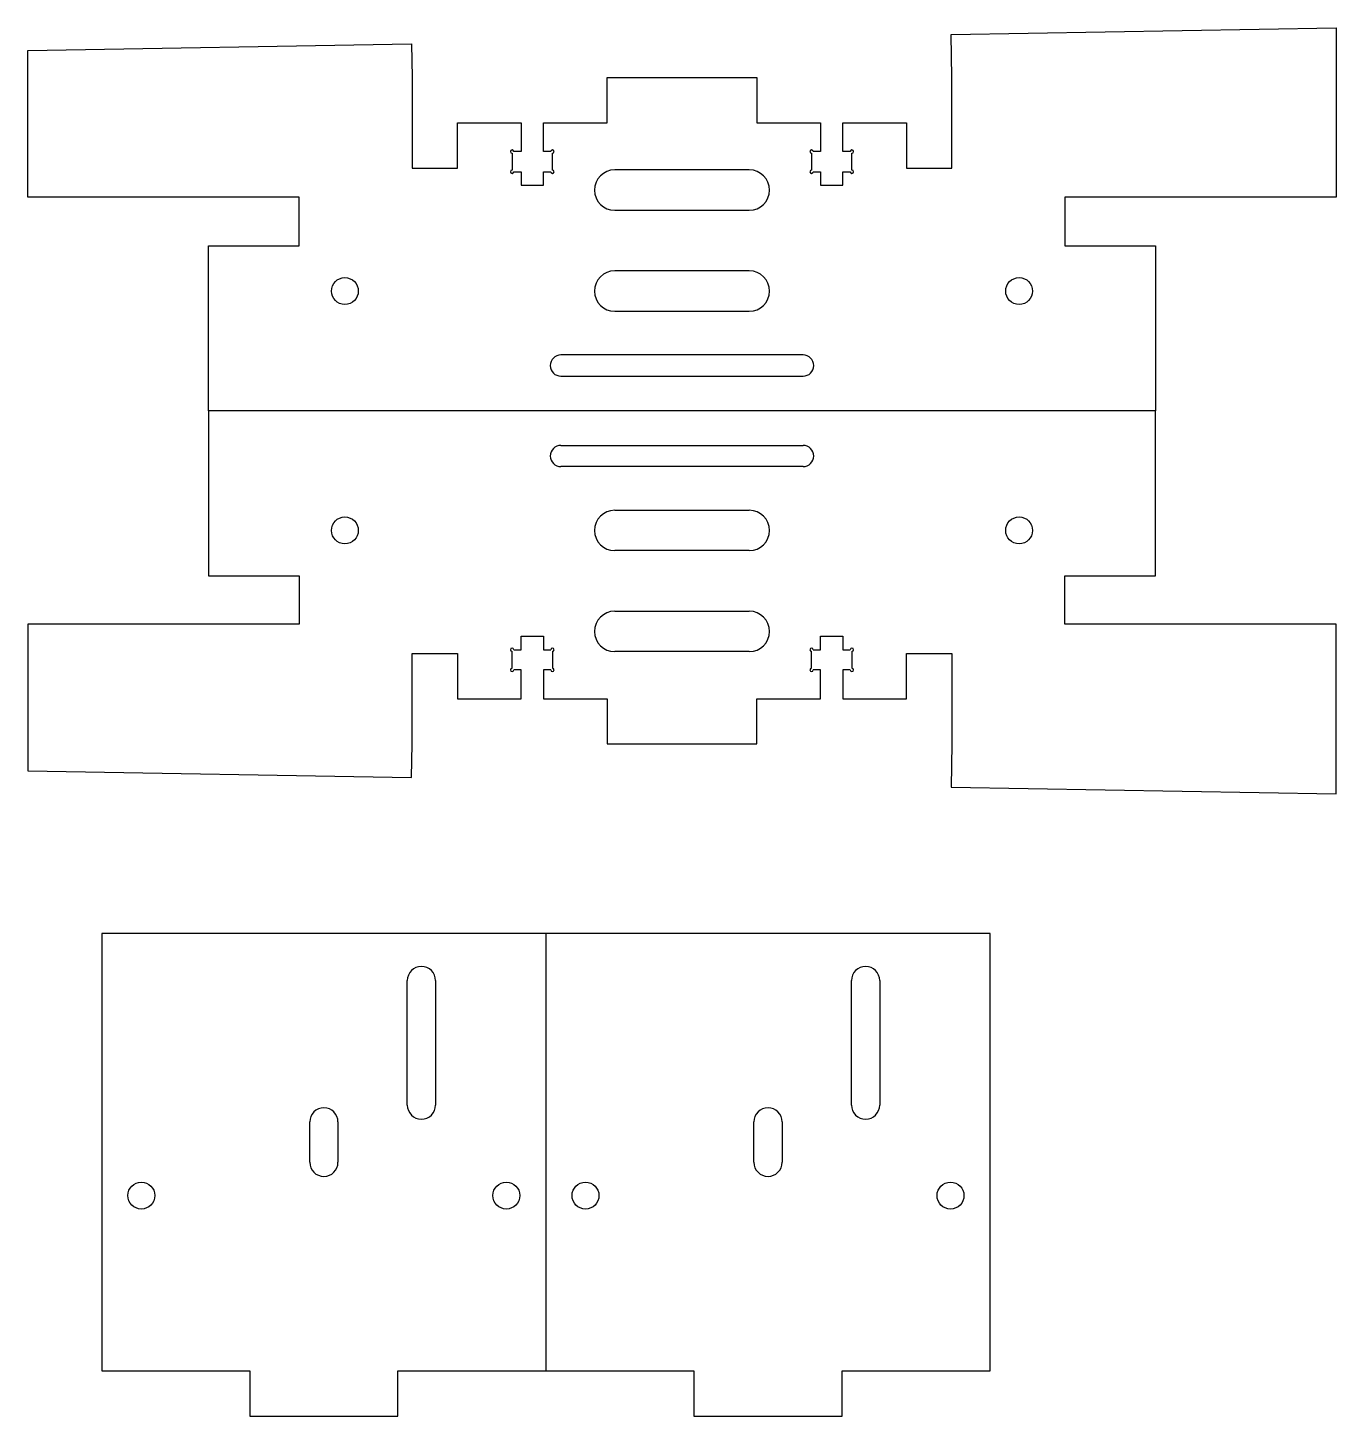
# Model space of a CAD drawing. Header units: millimetres. Extents: x 50 to 244, y -296 to -90.
import ezdxf

# ---------------------------------------------------------------- set-up
doc = ezdxf.new("R2010")
doc.units = ezdxf.units.MM
doc.layers.get('0').update_dxf_attribs({"lineweight": 25, "true_color": 0xffffff})

msp = doc.modelspace()

# ---------------------------------------------------------------- linework, layer by layer
for p, q in [((187.21, -90.61), (244.44, -89.61)), ((187.32, -97), (187.21, -90.61)), ((244.44, -89.61), (244.44, -114.78)), ((50, -93), (107.03, -92)), ((107.03, -92), (107.12, -97)), ((50, -114.78), (50, -93)), ((107.12, -97), (107.12, -110.44)), ((136.09, -103.72), (136.09, -97)), ((136.09, -97), (158.35, -97)), ((158.35, -97), (158.35, -103.72)), ((187.32, -110.44), (187.32, -97)), ((113.84, -110.44), (113.84, -103.72)), ((113.84, -103.72), (123.32, -103.72)), ((123.32, -103.72), (123.32, -108)), ((126.62, -108), (126.62, -103.72)), ((126.62, -103.72), (136.09, -103.72)), ((158.35, -103.72), (167.82, -103.72)), ((167.82, -103.72), (167.82, -108)), ((171.12, -108), (171.12, -103.72)), ((171.12, -103.72), (180.6, -103.72)), ((180.6, -103.72), (180.6, -110.44)), ((121.97, -108.25), (121.97, -110.75)), ((123.32, -108), (122.22, -108)), ((127.72, -108), (126.62, -108)), ((127.97, -110.75), (127.97, -108.25)), ((166.47, -108.25), (166.47, -110.75)), ((167.82, -108), (166.72, -108)), ((172.22, -108), (171.12, -108)), ((172.47, -110.75), (172.47, -108.25)), ((107.12, -110.44), (113.84, -110.44)), ((122.22, -111), (123.32, -111)), ((123.32, -111), (123.32, -113)), ((126.62, -113), (126.62, -111)), ((126.62, -111), (127.72, -111)), ((157.22, -110.72), (137.22, -110.72)), ((166.72, -111), (167.82, -111)), ((167.82, -111), (167.82, -113)), ((171.12, -113), (171.12, -111)), ((171.12, -111), (172.22, -111)), ((180.6, -110.44), (187.32, -110.44)), ((123.32, -113), (126.62, -113)), ((167.82, -113), (171.12, -113)), ((90.32, -114.78), (50, -114.78)), ((90.32, -122), (90.32, -114.78)), ((244.44, -114.78), (204.12, -114.78)), ((204.12, -114.78), (204.12, -122)), ((137.22, -116.72), (157.22, -116.72)), ((76.88, -146.5), (76.88, -122)), ((76.88, -122), (90.32, -122)), ((204.12, -122), (217.56, -122)), ((217.56, -122), (217.56, -146.5)), ((157.22, -125.72), (137.22, -125.72)), ((137.22, -131.72), (157.22, -131.72)), ((165.22, -138.21), (129.22, -138.21)), ((129.22, -141.36), (165.22, -141.36)), ((217.56, -146.5), (76.88, -146.5)), ((76.88, -146.5), (76.88, -171)), ((217.56, -171), (217.56, -146.5)), ((129.22, -151.65), (165.22, -151.65)), ((165.22, -154.8), (129.22, -154.8)), ((137.22, -161.28), (157.22, -161.28)), ((157.22, -167.28), (137.22, -167.28)), ((76.88, -171), (90.32, -171)), ((90.32, -171), (90.32, -178.22)), ((204.12, -178.22), (204.12, -171)), ((204.12, -171), (217.56, -171)), ((137.22, -176.28), (157.22, -176.28)), ((90.32, -178.22), (50, -178.22)), ((50, -178.22), (50, -200)), ((244.44, -178.22), (204.12, -178.22)), ((244.44, -203.39), (244.44, -178.22)), ((123.32, -182), (123.32, -180)), ((123.32, -180), (126.62, -180)), ((126.62, -180), (126.62, -182)), ((167.82, -182), (167.82, -180)), ((167.82, -180), (171.12, -180)), ((171.12, -180), (171.12, -182)), ((107.12, -196), (107.12, -182.56)), ((107.12, -182.56), (113.84, -182.56)), ((113.84, -182.56), (113.84, -189.28)), ((121.97, -184.75), (121.97, -182.25)), ((122.22, -182), (123.32, -182)), ((126.62, -182), (127.72, -182)), ((127.97, -182.25), (127.97, -184.75)), ((157.22, -182.28), (137.22, -182.28)), ((166.47, -184.75), (166.47, -182.25)), ((166.72, -182), (167.82, -182)), ((171.12, -182), (172.22, -182)), ((172.47, -182.25), (172.47, -184.75)), ((180.6, -189.28), (180.6, -182.56)), ((180.6, -182.56), (187.32, -182.56)), ((187.32, -182.56), (187.32, -196)), ((123.32, -185), (122.22, -185)), ((123.32, -189.28), (123.32, -185)), ((127.72, -185), (126.62, -185)), ((126.62, -185), (126.62, -189.28)), ((167.82, -185), (166.72, -185)), ((167.82, -189.28), (167.82, -185)), ((172.22, -185), (171.12, -185)), ((171.12, -185), (171.12, -189.28)), ((113.84, -189.28), (123.32, -189.28)), ((126.62, -189.28), (136.09, -189.28)), ((136.09, -189.28), (136.09, -196)), ((158.35, -196), (158.35, -189.28)), ((158.35, -189.28), (167.82, -189.28)), ((171.12, -189.28), (180.6, -189.28)), ((107.03, -201), (107.12, -196)), ((136.09, -196), (158.35, -196)), ((187.32, -196), (187.21, -202.39)), ((50, -200), (107.03, -201)), ((187.21, -202.39), (244.44, -203.39)), ((127, -224.14), (61, -224.14)), ((61, -224.14), (61, -289.14)), ((193, -224.14), (127, -224.14)), ((127, -224.14), (127, -289.14)), ((193, -289.14), (193, -224.14)), ((106.4, -249.64), (106.4, -231.14)), ((110.6, -231.14), (110.6, -249.64)), ((172.4, -249.64), (172.4, -231.14)), ((176.6, -231.14), (176.6, -249.64)), ((91.9, -258.14), (91.9, -252.14)), ((96.1, -252.14), (96.1, -258.14)), ((157.9, -258.14), (157.9, -252.14)), ((162.1, -252.14), (162.1, -258.14)), ((61, -289.14), (83, -289.14)), ((83, -289.14), (83, -295.86)), ((105, -289.14), (127, -289.14)), ((105, -295.86), (105, -289.14)), ((127, -289.14), (149, -289.14)), ((149, -289.14), (149, -295.86)), ((171, -289.14), (193, -289.14)), ((171, -295.86), (171, -289.14)), ((83, -295.86), (105, -295.86)), ((149, -295.86), (171, -295.86))]:
    msp.add_line(p, q)
for centre in [(97.12, -128.72), (197.32, -128.72), (97.12, -164.28), (197.32, -164.28), (66.88, -263.08), (121.12, -263.08), (132.88, -263.08), (187.12, -263.08)]:
    msp.add_circle(centre, 2)
for centre, radius, start, end in [((121.97, -108), 0.25, 0, 270), ((127.97, -108), 0.25, 270, 180), ((166.47, -108), 0.25, 0, 270), ((172.47, -108), 0.25, 270, 180), ((121.97, -111), 0.25, 90, 0), ((127.97, -111), 0.25, 180, 90), ((137.22, -113.72), 3, 90, 270), ((157.22, -113.72), 3, 270, 90), ((166.47, -111), 0.25, 90, 0), ((172.47, -111), 0.25, 180, 90), ((137.22, -128.72), 3, 90, 270), ((157.22, -128.72), 3, 270, 90), ((129.22, -139.78), 1.58, 90, 270), ((165.22, -139.78), 1.58, 270, 90), ((129.22, -153.22), 1.58, 90, 270), ((165.22, -153.22), 1.58, 270, 90), ((137.22, -164.28), 3, 90, 270), ((157.22, -164.28), 3, 270, 90), ((137.22, -179.28), 3, 90, 270), ((157.22, -179.28), 3, 270, 90), ((121.97, -182), 0.25, 360, 270), ((127.97, -182), 0.25, 270, 180), ((166.47, -182), 0.25, 360, 270), ((172.47, -182), 0.25, 270, 180), ((121.97, -185), 0.25, 90, 0), ((127.97, -185), 0.25, 180, 90), ((166.47, -185), 0.25, 90, 0), ((172.47, -185), 0.25, 180, 90), ((108.5, -231.14), 2.1, 0, 180), ((174.5, -231.14), 2.1, 0, 180), ((94, -252.14), 2.1, 0, 180), ((108.5, -249.64), 2.1, 180, 0), ((160, -252.14), 2.1, 0, 180), ((174.5, -249.64), 2.1, 180, 0), ((94, -258.14), 2.1, 180, 0), ((160, -258.14), 2.1, 180, 0)]:
    msp.add_arc(centre, radius, start, end)

doc.saveas('drawing.dxf')
